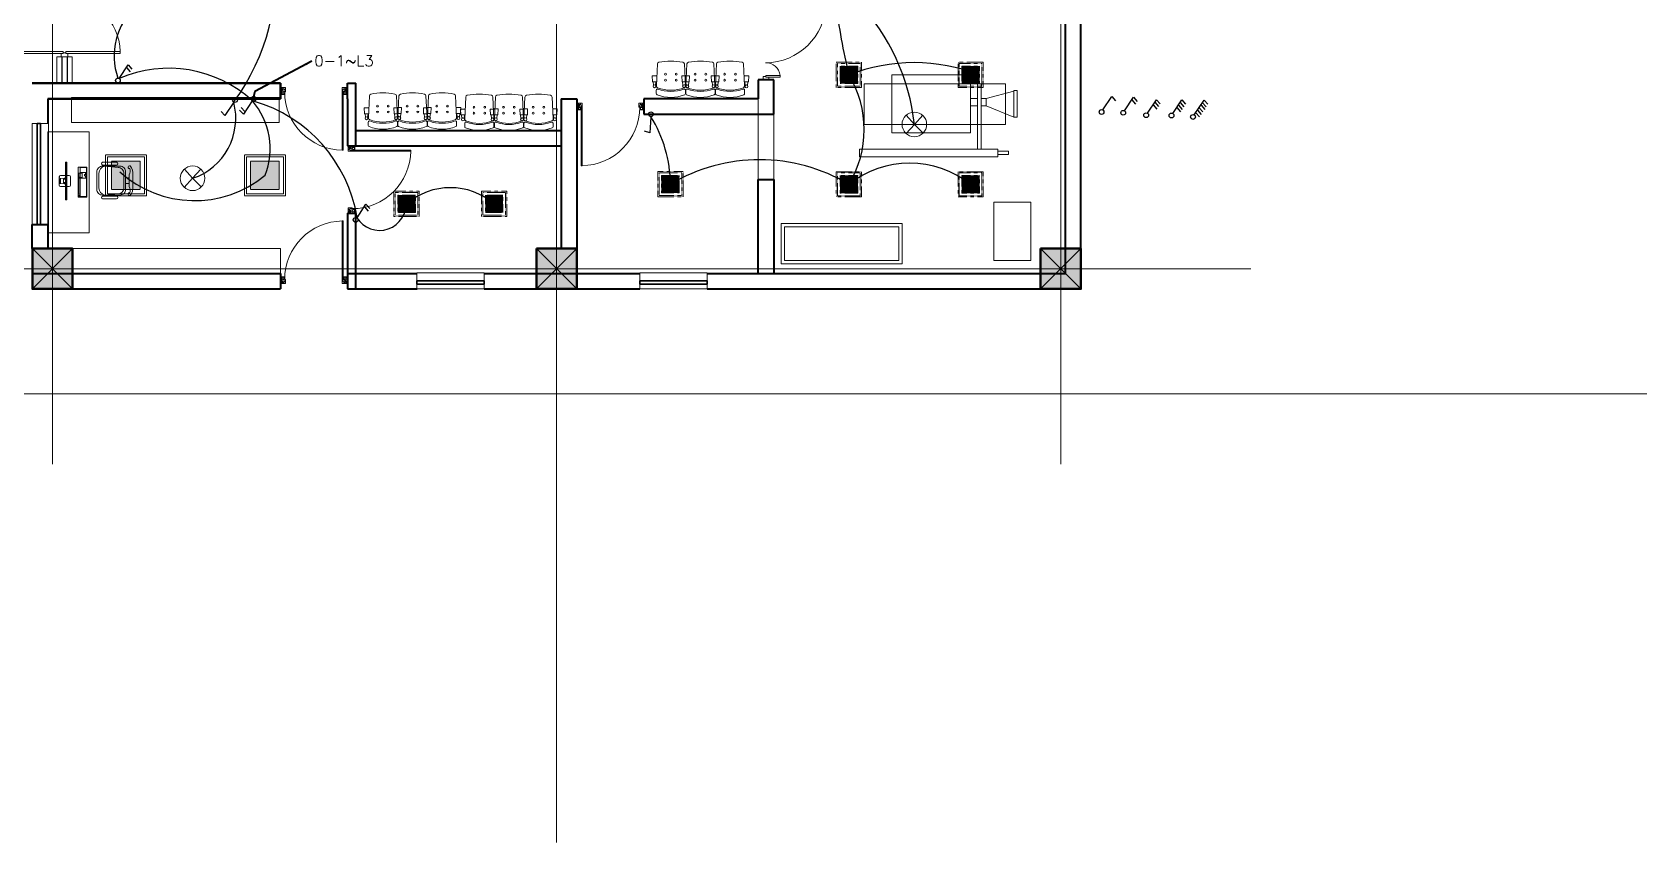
# Model space of a CAD drawing. Header units: millimetres. Extents: x 2390631 to 3136749, y 3674522 to 3929111.
# Drawn here: x 2460340 to 2484358, y 3871943 to 3884003 of the extents above; entities that cross this region are included whole.
import ezdxf

# ---------------------------------------------------------------- set-up
doc = ezdxf.new("R2010")
doc.units = ezdxf.units.MM
doc.header["$MEASUREMENT"] = 0
doc.linetypes.add('CENTER', pattern=[2, 1.25, -0.25, 0.25, -0.25])
for name, color, linetype, lineweight in [('0newfurnture', 30, 'Continuous', 15), ('centreline', 52, 'CENTER', 5), ('Column-0.5', 14, 'Continuous', 50), ('conduit Light & fan City', 30, 'Continuous', 5), ('door', 41, 'Continuous', 5), ('Door Opening-0.09', 253, 'Continuous', 9), ('Furniture Hospital-0.09', 44, 'Continuous', 9), ('Hatch', 9, 'Continuous', 9), ('Sill Level', 140, 'Continuous', 20), ('Switches', 173, 'Continuous', 15), ('WALL 0.2', 7, 'Continuous', 20), ('wall 0.4', 7, 'Continuous', 40), ('Wall-0.5', 7, 'Continuous', 50), ('WINDOW', 152, 'Continuous', 30), ('Windows Plan', 152, 'Continuous', 35)]:
    doc.layers.add(name, color=color, linetype=linetype, lineweight=lineweight)
for name, color, linetype in [('1 x 4 recessed', 80, 'CENTER'), ('2 x 11 recessed', 60, 'CENTER'), ('ceilling fan', 3, 'Continuous'), ('emergencylight', 1, 'Continuous'), ('thrtywpanel', 7, 'Continuous'), ('wire powered ups', 3, 'Continuous'), ('Wires', 1, 'Continuous')]:
    doc.layers.add(name, color=color, linetype=linetype)
doc.styles.add('romans', font='romans.shx')
doc.styles.get("Standard").update_dxf_attribs({"font": 'arial.ttf'})
doc.linetypes.add('ZIGZAG', pattern='A,0.0001,-0.2,[131,ltypeshp.shx,S=0.2,R=0,X=-0.2,Y=0],-0.4,[131,ltypeshp.shx,S=0.2,R=180,X=0.2,Y=0],-0.2', length=0.8001)
doc.dimstyles.get("Standard").update_dxf_attribs({"dimtxt": 500, "dimasz": 100, "dimexe": 100, "dimexo": 200, "dimgap": 0.09, "dimtad": 0, "dimtoh": 1, "dimdec": 0, "dimzin": 0, "dimdsep": 46, "dimtxsty": 'Standard', "dimblk": 'DOT', "dimcen": 0, "dimclrd": 256, "dimclre": 256, "dimclrt": 256, "dimadec": 0, "dimazin": 0, "dimtfac": 1, "dimtdec": 0, "dimtofl": 0, "dimtmove": 0, "dimatfit": 3, "dimfxl": 1, "dimtolj": 1, "dimtzin": 0, "dimlwd": -1, "dimlwe": -1, "dimarcsym": 1})

# ---------------------------------------------------------------- blocks, each defined once
blk = doc.blocks.new('xray')
at = {"layer": 'Furniture Hospital-0.09'}
for p, q in [((3462.81, 4300.69), (3462.81, 4316.09)), ((3479.24, 4311.87), (3462.81, 4316.09)), ((3484.48, 4320.41), (3484.48, 4281.62)), ((3479.24, 4307.38), (3462.81, 4300.69))]:
    blk.add_line(p, q, dxfattribs=at)
for points in [[(3535.4, 4291.26), (3488.52, 4291.26), (3488.52, 4325.81), (3535.4, 4325.81)], [(3462.81, 4300.69), (3460.82, 4300.69), (3460.82, 4316.6), (3462.81, 4316.6)], [(3551.84, 4296.37), (3467.7, 4296.37), (3467.7, 4320.41), (3551.84, 4320.41)], [(3484.48, 4281.62), (3482.27, 4281.62), (3482.27, 4320.41), (3484.48, 4320.41)], [(3472.25, 4278.4), (3465.9, 4278.4), (3465.9, 4280.51), (3472.25, 4280.51)], [(3554.63, 4277.02), (3472.25, 4277.02), (3472.25, 4281.62), (3554.63, 4281.62)], [(3474.63, 4215.25), (3474.63, 4250.01), (3452.72, 4250.01), (3452.72, 4215.25)]]:
    blk.add_lwpolyline(points, close=True, dxfattribs=at)
for points in [[(3482.27, 4307.38), (3479.24, 4307.38), (3479.24, 4311.87), (3482.27, 4311.87)], [(3484.48, 4311.87), (3488.52, 4311.87), (3488.52, 4307.38), (3484.48, 4307.38)]]:
    blk.add_lwpolyline(points, dxfattribs=at)
at = {"layer": 'Furniture Hospital-0.09', "lineweight": 5}
for points in [[(3601.25, 4213.29), (3529.13, 4213.29), (3529.13, 4237.32), (3601.25, 4237.32)], [(3599.25, 4215.29), (3531.14, 4215.29), (3531.14, 4235.32), (3599.25, 4235.32)]]:
    blk.add_lwpolyline(points, close=True, dxfattribs=at)
blk = doc.blocks.new("door 3'3")
at = {"layer": 'door'}
for p, q in [((82769.36, -31237.4), (82769.36, -31203.37)), ((82769.84, -31203.37), (82769.36, -31203.37)), ((82769.84, -31237.4), (82769.84, -31203.37))]:
    blk.add_line(p, q, dxfattribs=at)
at = {"layer": 'door', "ltscale": 80}
for points in [[(82769.84, -31239.84), (82767.36, -31239.84), (82767.36, -31239.37), (82766.88, -31239.37), (82766.88, -31236.38), (82767.36, -31236.38), (82767.36, -31235.91), (82769.36, -31235.91), (82769.36, -31237.4), (82769.84, -31237.4)], [(82802.93, -31239.84), (82805.41, -31239.84), (82805.41, -31239.37), (82805.88, -31239.37), (82805.88, -31236.38), (82805.41, -31236.38), (82805.41, -31235.91), (82803.4, -31235.91), (82803.4, -31237.4), (82802.93, -31237.4)]]:
    blk.add_lwpolyline(points, close=True, dxfattribs=at)
blk.add_arc((82769.36, -31237.4), 34.04, 0, 89.20471, dxfattribs=at)
at = {"layer": 'Hatch'}
for centre, radius, start, end in [((82767.7, -31239.85), 2.68, 36.75824, 107.53286), ((82767.27, -31240.34), 1.96, 14.76809, 101.35249), ((82768.07, -31239.12), 3.04, 64.81981, 103.53483), ((82757.2, -31236.2), 10.64, 342.68423, 1.60142), ((82764.36, -31235.92), 4.57, 311.03249, 0.21009), ((82767.3, -31236.13), 3.25, 271.0473, 321.53187), ((82805.07, -31239.85), 2.68, 72.46714, 143.24176), ((82805.47, -31236.13), 3.25, 218.46813, 268.9527), ((82804.7, -31239.12), 3.04, 76.46517, 115.18019), ((82805.49, -31240.34), 1.96, 78.64751, 165.23191), ((82808.41, -31235.92), 4.57, 179.78991, 228.96751), ((82815.57, -31236.2), 10.64, 178.39858, 197.31577)]:
    blk.add_arc(centre, radius, start, end, dxfattribs=at)
blk = doc.blocks.new('BANCAS')
at = {"layer": 'Furniture Hospital-0.09'}
for p, q in [((-0.236, -0.247), (-0.314, -0.247)), ((-0.309, -0.347), (-0.314, -0.247)), ((0.314, -0.25), (0.236, -0.25)), ((0.309, -0.35), (0.314, -0.25)), ((-0.241, -0.347), (-0.309, -0.347)), ((-0.294, -0.405), (-0.3, -0.347)), ((-0.256, -0.405), (-0.25, -0.347)), ((0.309, -0.35), (0.241, -0.35)), ((0.256, -0.409), (0.25, -0.35)), ((0.294, -0.409), (0.3, -0.35))]:
    blk.add_line(p, q, dxfattribs=at)
blk.add_lwpolyline([(0.227, -0.048, 0.346546), (0.203, -0.019, 0.095695), (-0.203, -0.019, 0.346546), (-0.227, -0.048), (-0.244, -0.417, 0.318973), (-0.225, -0.447, 0.193005), (0.225, -0.447, 0.318973), (0.244, -0.417)], format="xyb", close=True, dxfattribs=at)
blk.add_lwpolyline([(-0.245, -0.522), (-0.245, -0.489, -0.522832), (-0.218, -0.471, 0.18), (0.218, -0.471, -0.522832), (0.245, -0.489), (0.245, -0.547, -0.306573), (0.232, -0.565, -0.192782), (-0.232, -0.565, -0.306573), (-0.245, -0.547), (-0.245, -0.504)], format="xyb", dxfattribs=at)
for centre, radius in [((-0.09, -0.22), 0.015), ((0.09, -0.22), 0.015), ((-0.275, -0.422), 0.025), ((-0.09, -0.32), 0.015), ((0.09, -0.32), 0.015), ((0.275, -0.425), 0.025)]:
    blk.add_circle(centre, radius, dxfattribs=at)
blk = doc.blocks.new('A$C72AE6952')
at = {"ltscale": 20, "xscale": 800, "yscale": 800, "zscale": 800, "row_count": 1, "column_count": 3, "row_spacing": 0, "column_spacing": 440.0000000000001}
blk.add_blockref('BANCAS', (-440, 0), dxfattribs=at)
blk = doc.blocks.new("door 5'")
at = {"layer": 'door', "ltscale": 1000}
for points in [[(2177525, 4317078), (2177525, 4317062), (2177516, 4317062), (2177516, 4317020), (2177473, 4317020), (2177474, 4317105)], [(2177525, 4317062), (2177525, 4317105), (2177474, 4317105), (2177473, 4317020)], [(2177473, 4317020), (2177516, 4317020)], [(2177474, 4317105), (2177516, 4317105)], [(2178697, 4316120), (2178697, 4317060), (2178671, 4317060), (2178671, 4316120), (2178697, 4316120)], [(2178689, 4317076), (2178689, 4317060), (2178697, 4317060), (2178697, 4317018), (2178740, 4317018), (2178740, 4317104)], [(2178689, 4317060), (2178689, 4317104), (2178740, 4317104), (2178740, 4317018)], [(2178740, 4317018), (2178697, 4317018)]]:
    blk.add_lwpolyline(points, dxfattribs=at)
blk.add_lwpolyline([(2177516, 4316839), (2177516, 4317062), (2177543, 4317062), (2177543, 4316839)], close=True, dxfattribs=at)
at = {"layer": 'Door Opening-0.09', "ltscale": 1000}
for centre, radius, start, end in [((2177516, 4317062), 224, 276.6944, 2.344), ((2178697, 4317076), 957, 180.3416, 268.4244)]:
    blk.add_arc(centre, radius, start, end, dxfattribs=at)
at = {"layer": 'WINDOW', "ltscale": 5}
blk.add_line((2177474, 4317104), (2177474, 4317104), dxfattribs=at)
blk = doc.blocks.new('MAIN DOOR')
at = {"layer": 'door', "ltscale": 1000}
for points in [[(2313.47, 188.53), (2347.4, 188.53), (2347.4, 187.28), (2313.47, 187.28)], [(2381.32, 188.53), (2348.88, 188.53), (2348.88, 187.28), (2381.32, 187.28)]]:
    blk.add_lwpolyline(points, close=True, dxfattribs=at)
for points in [[(2346.08, 190.6), (2346.08, 188.53)], [(2348.88, 188.12), (2347.4, 188.12), (2347.4, 188.53), (2346.08, 188.53), (2346.08, 190.6), (2350.2, 190.6)], [(2347.4, 188.12), (2348.88, 188.12), (2348.88, 188.53), (2350.2, 188.53), (2350.2, 190.6), (2346.08, 190.6)], [(2350.2, 190.6), (2350.2, 188.53)], [(2313.41, 120.66), (2347.33, 120.66), (2347.33, 121.91), (2313.41, 121.91), (2313.41, 120.66)], [(2348.82, 121.07), (2347.33, 121.07), (2347.33, 120.66), (2346.01, 120.66), (2346.01, 118.6), (2350.14, 118.6)], [(2347.33, 121.07), (2348.82, 121.07), (2348.82, 120.66), (2350.14, 120.66), (2350.14, 118.6), (2346.01, 118.6)], [(2346.01, 118.6), (2346.01, 120.66)], [(2381.26, 120.66), (2348.82, 120.66), (2348.82, 121.91), (2381.26, 121.91), (2381.26, 120.66)], [(2350.14, 118.6), (2350.14, 120.66)]]:
    blk.add_lwpolyline(points, dxfattribs=at)
at = {"layer": 'Door Opening-0.09', "ltscale": 1000}
for centre, radius, start, end in [((2347.4, 188.53), 33.94, 182.11678, 357.88255), ((2347.33, 120.66), 33.95, 2.11669, 177.88264)]:
    blk.add_arc(centre, radius, start, end, dxfattribs=at)
at = {"layer": 'WINDOW', "ltscale": 5}
blk.add_line((2350.14, 190.6), (2350.14, 190.6), dxfattribs=at)
blk = doc.blocks.new('2ft column')
at = {"layer": 'Hatch', "ltscale": 5}
h = blk.add_hatch(color=256, dxfattribs=at)
h.dxf.hatch_style = 1
h.paths.add_polyline_path([(2207385, 4176559), (2207985, 4176559), (2207985, 4175959), (2207385, 4175959)])
at = {"layer": 'Column-0.5', "ltscale": 5}
blk.add_lwpolyline([(2207385, 4176559), (2207985, 4176559), (2207985, 4175959), (2207385, 4175959)], close=True, dxfattribs=at)
at = {"layer": 'Defpoints', "ltscale": 5}
for points in [[(2207985, 4176559), (2207385, 4175959)], [(2207985, 4175959), (2207385, 4176559)]]:
    blk.add_lwpolyline(points, dxfattribs=at)
blk = doc.blocks.new('main grid')
at = {"layer": 'centreline', "ltscale": 5}
for p, q in [((2542161, 4018930), (2542161, 3976624)), ((2549661, 4018930), (2549661, 3976624)), ((2557161, 4018930), (2557161, 3976624)), ((2559988, 3979531), (2538074, 3979531))]:
    blk.add_line(p, q, dxfattribs=at)
at = {"layer": 'Hatch'}
for p in [(334476, -196728), (341976, -196728), (349476, -196728)]:
    blk.add_blockref('2ft column', p, dxfattribs=at)
blk = doc.blocks.new('desk')
at = {"layer": 'Furniture Hospital-0.09', "lineweight": 0}
for p, q in [((82775.92, -33212.3), (82778.82, -33212.3)), ((82779.05, -33204.54), (82778.82, -33204.74)), ((82778.82, -33226.13), (82778.82, -33204.74)), ((82779.63, -33212.3), (82781.02, -33212.3)), ((82778.08, -33213.81), (82775.81, -33213.97)), ((82775.81, -33214.25), (82775.92, -33214.25)), ((82775.81, -33214.27), (82775.9, -33214.27)), ((82775.81, -33216.59), (82775.9, -33216.59)), ((82775.81, -33216.61), (82775.92, -33216.61)), ((82778.08, -33217.05), (82775.81, -33216.89)), ((82775.92, -33218.56), (82778.82, -33218.56)), ((82777.66, -33214.44), (82778.55, -33214.44)), ((82777.66, -33214.46), (82777.66, -33214.44)), ((82777.66, -33214.46), (82778.82, -33214.46)), ((82777.66, -33216.4), (82778.82, -33216.4)), ((82777.66, -33216.43), (82777.66, -33216.4)), ((82777.66, -33216.43), (82778.55, -33216.43)), ((82777.78, -33216.4), (82777.78, -33214.46)), ((82779.63, -33218.56), (82781.02, -33218.56)), ((82778.82, -33226.13), (82779.05, -33226.32))]:
    blk.add_line(p, q, dxfattribs=at)
at = {"layer": 'Furniture Hospital-0.09', "lineweight": 0, "ltscale": 100}
for p, q in [((82786.19, -33223.54), (82786.19, -33206.09)), ((82786.19, -33206.09), (82791.32, -33206.09)), ((82786.51, -33207.8), (82787.14, -33207.8)), ((82786.51, -33217.09), (82786.51, -33207.8)), ((82786.57, -33206.96), (82786.57, -33206.39)), ((82786.57, -33206.39), (82787.14, -33206.39)), ((82787.14, -33206.96), (82786.57, -33206.96)), ((82787.14, -33206.39), (82787.14, -33206.96)), ((82787.14, -33207.8), (82787.14, -33217.09)), ((82787.44, -33217.12), (82787.44, -33206.33)), ((82787.44, -33206.33), (82791.11, -33206.33)), ((82791.11, -33206.33), (82791.11, -33217.12)), ((82791.32, -33206.09), (82791.32, -33223.54)), ((82787.14, -33217.09), (82786.51, -33217.09)), ((82786.54, -33219.95), (82786.54, -33217.6)), ((82786.54, -33217.6), (82787.14, -33217.6)), ((82787.14, -33219.95), (82786.54, -33219.95)), ((82787.14, -33217.6), (82787.14, -33219.95)), ((82791.11, -33217.12), (82787.44, -33217.12)), ((82787.5, -33220.04), (82787.5, -33217.45)), ((82787.5, -33217.45), (82788.59, -33217.45)), ((82788.59, -33220.04), (82787.5, -33220.04)), ((82787.5, -33223.2), (82787.5, -33220.34)), ((82787.5, -33220.34), (82791.08, -33220.34)), ((82791.08, -33223.2), (82787.5, -33223.2)), ((82788.59, -33217.45), (82788.59, -33220.04)), ((82790.03, -33219.2), (82790.03, -33218.45)), ((82790.03, -33218.45), (82790.54, -33218.45)), ((82790.54, -33219.2), (82790.03, -33219.2)), ((82790.54, -33217.57), (82790.99, -33217.57)), ((82790.54, -33218.45), (82790.54, -33217.57)), ((82790.54, -33220.07), (82790.54, -33219.2)), ((82790.99, -33220.07), (82790.54, -33220.07)), ((82790.99, -33217.57), (82790.99, -33220.07)), ((82791.08, -33220.34), (82791.08, -33223.2)), ((82791.32, -33223.54), (82786.19, -33223.54))]:
    blk.add_line(p, q, dxfattribs=at)
at = {"layer": 'Furniture Hospital-0.09', "ltscale": 6}
for p, q in [((82800.5, -33204.96), (82808.49, -33204.96)), ((82800.5, -33206.58), (82808.49, -33206.58)), ((82813.91, -33213.95), (82815.89, -33213.95)), ((82813.91, -33217.32), (82815.89, -33217.32)), ((82800.5, -33224.69), (82808.49, -33224.69)), ((82800.5, -33226.31), (82808.49, -33226.31))]:
    blk.add_line(p, q, dxfattribs=at)
at = {"layer": 'Furniture Hospital-0.09', "lineweight": 0}
for points in [[(82775.23, -33217.86), (82775.23, -33213)], [(82779.63, -33226.32), (82779.63, -33204.54), (82779.05, -33204.54), (82779.05, -33226.32), (82779.63, -33226.32)], [(82781.72, -33217.86), (82781.72, -33213)], [(82775.81, -33216.89), (82775.81, -33213.97)], [(82775.9, -33216.59), (82775.9, -33214.27)], [(82775.92, -33216.61), (82775.92, -33214.25)]]:
    blk.add_lwpolyline(points, dxfattribs=at)
for points in [[(82778.08, -33213.81, -0.263666), (82778.48, -33213.95), (82778.55, -33214.07), (82778.55, -33214.44)], [(82778.08, -33217.05, 0.263666), (82778.48, -33216.91), (82778.55, -33216.79), (82778.55, -33216.43)]]:
    blk.add_lwpolyline(points, format="xyb", dxfattribs=at)
at = {"layer": 'Furniture Hospital-0.09', "ltscale": 6}
for points in [[(82797.14, -33215.63), (82797.14, -33210.58, -0.414214), (82800.51, -33207.21), (82810.61, -33207.21, -0.418376), (82813.91, -33210.58), (82813.91, -33215.63)], [(82798.2, -33215.63), (82798.2, -33211.34, -0.28028), (82801.57, -33207.21), (82809.51, -33207.97, -0.418376), (82812.81, -33211.34), (82812.81, -33215.63)], [(82816.29, -33208.59, -0.214578), (82815.89, -33212.17), (82815.89, -33215.63)], [(82816.6, -33207.07, -0.207066), (82818.07, -33212.19), (82818.07, -33215.63)], [(82797.14, -33215.63), (82797.14, -33220.69, 0.414214), (82800.51, -33224.06), (82810.61, -33224.06, 0.418376), (82813.91, -33220.69), (82813.91, -33215.63)], [(82798.2, -33215.63), (82798.2, -33219.93, 0.28028), (82801.57, -33224.06), (82809.51, -33223.3, 0.418376), (82812.81, -33219.93), (82812.81, -33215.63)], [(82816.29, -33222.68, 0.214578), (82815.89, -33219.1), (82815.89, -33215.63)], [(82816.6, -33224.2, 0.207066), (82818.07, -33219.08), (82818.07, -33215.63)]]:
    blk.add_lwpolyline(points, format="xyb", dxfattribs=at)
at = {"layer": 'Furniture Hospital-0.09', "lineweight": 0}
for centre, radius in [((82775.38, -33213.84), 0.0699), ((82775.38, -33214.41), 0.0699), ((82775.38, -33214.99), 0.0699), ((82775.38, -33215.57), 0.0699), ((82775.38, -33216.15), 0.0699), ((82775.38, -33216.73), 0.0699), ((82775.38, -33217.31), 0.0699), ((82775.38, -33217.89), 0.0699), ((82779.34, -33213.98), 0.0463), ((82779.34, -33216.88), 0.0463)]:
    blk.add_circle(centre, radius, dxfattribs=at)
for centre, start, end in [((82775.92, -33213), 90, 180), ((82781.02, -33213), 0, 90), ((82775.92, -33217.86), 180, 270), ((82781.02, -33217.86), 270, 0)]:
    blk.add_arc(centre, 0.695, start, end, dxfattribs=at)
at = {"layer": 'Furniture Hospital-0.09', "ltscale": 6}
for centre, radius, start, end in [((82800.65, -33205.77), 0.824, 100.57806, 259.64196), ((82808.49, -33205.77), 0.812, 270, 90), ((82816.19, -33207.78), 0.823, 59.8228, 277.53485), ((82816.19, -33223.49), 0.823, 82.46515, 300.1772), ((82800.65, -33225.5), 0.824, 100.35804, 259.42194), ((82808.49, -33225.5), 0.812, 270, 90)]:
    blk.add_arc(centre, radius, start, end, dxfattribs=at)
blk = doc.blocks.new('w2')
at = {"layer": 'Sill Level'}
blk.add_lwpolyline([(2444138, 3818930), (2445638, 3818930), (2445638, 3818690), (2444138, 3818690)], close=True, dxfattribs=at)
at = {"layer": 'Windows Plan'}
blk.add_lwpolyline([(2445638, 3818810), (2444138, 3818810), (2444138, 3818762), (2445638, 3818762)], close=True, dxfattribs=at)
blk = doc.blocks.new('v1')
at = {"layer": 'Sill Level'}
blk.add_lwpolyline([(2446591, 3818940), (2447591, 3818940), (2447591, 3818700), (2446591, 3818700)], close=True, dxfattribs=at)
at = {"layer": 'Windows Plan'}
blk.add_lwpolyline([(2447591, 3818820), (2446591, 3818820), (2446591, 3818772), (2447591, 3818772)], close=True, dxfattribs=at)
blk = doc.blocks.new('36W LED PANEL')
at = {"layer": '2 x 11 recessed', "lineweight": 0, "true_color": 0xffffff, "transparency": 33554664}
h = blk.add_hatch(dxfattribs=at)
h.set_pattern_fill('DOTS', scale=15.2)
h.paths.add_polyline_path([(-213, 213), (213, 213), (213, -213), (-213, -213)])
at = {"layer": '2 x 11 recessed', "lineweight": 0}
for points in [[(-304, 304), (304, 304), (304, -304), (-304, -304)], [(-274, 274), (274, 274), (274, -274), (-274, -274)], [(-213, 213), (213, 213), (213, -213), (-213, -213)]]:
    blk.add_lwpolyline(points, close=True, dxfattribs=at)
blk = doc.blocks.new('1by1 15w')
at = {"layer": '2 x 11 recessed', "lineweight": 0, "true_color": 0xffffff}
h = blk.add_hatch(dxfattribs=at)
h.set_pattern_fill('DOTS', scale=7.6)
h.set_pattern_definition([(0, (-24150.00014, -28906.40267), (0.2375, 0.475), [0, -0.475])])
h.paths.add_polyline_path([(111699, 133932), (111912, 133932), (111912, 133720), (111699, 133720)])
at = {"layer": '2 x 11 recessed', "lineweight": 0}
for points in [[(111654, 133978), (111958, 133978), (111958, 133674), (111654, 133674)], [(111669, 133963), (111942, 133963), (111942, 133689), (111669, 133689)], [(111699, 133932), (111912, 133932), (111912, 133720), (111699, 133720)]]:
    blk.add_lwpolyline(points, close=True, dxfattribs=at)
blk = doc.blocks.new('1 WAY')
at = {"layer": 'Switches', "lineweight": 30}
for p, q in [((1.76, 2.13), (6.02, 8.52)), ((6.02, 8.52), (7.78, 6.51))]:
    blk.add_line(p, q, dxfattribs=at)
blk.add_circle((1.13, 1.13), 1.13, dxfattribs=at)
blk = doc.blocks.new('2 WAY')
at = {"layer": 'Switches', "lineweight": 30}
for p, q in [((1.76, 2.13), (6.02, 8.52)), ((6.02, 8.52), (7.78, 6.51)), ((5.27, 7.27), (7.02, 5.26))]:
    blk.add_line(p, q, dxfattribs=at)
blk.add_circle((1.13, 1.13), 1.13, dxfattribs=at)
blk = doc.blocks.new('3 WAY')
at = {"layer": 'Switches', "lineweight": 30}
for p, q in [((1.76, 2.13), (6.02, 8.52)), ((6.02, 8.52), (7.78, 6.51)), ((4.51, 6.01), (6.27, 4.01)), ((5.27, 7.27), (7.02, 5.26))]:
    blk.add_line(p, q, dxfattribs=at)
blk.add_circle((1.13, 1.13), 1.13, dxfattribs=at)
blk = doc.blocks.new('4 WAY')
at = {"layer": 'Switches', "lineweight": 30}
for p, q in [((1.76, 2.13), (6.02, 8.52)), ((6.02, 8.52), (7.78, 6.51)), ((3.64, 4.89), (5.39, 2.88)), ((4.51, 6.01), (6.27, 4.01)), ((5.27, 7.27), (7.02, 5.26))]:
    blk.add_line(p, q, dxfattribs=at)
blk.add_circle((1.13, 1.13), 1.13, dxfattribs=at)
blk = doc.blocks.new('6gang switch')
at = {"layer": 'Switches', "lineweight": 30}
for p, q in [((1.74, 2.08), (6.46, 9.17)), ((5.7, 7.92), (7.46, 5.92)), ((6.46, 9.17), (8.21, 7.17)), ((2.44, 3.16), (4.2, 1.16)), ((3.32, 4.29), (5.08, 2.28)), ((4.07, 5.54), (5.83, 3.54)), ((4.95, 6.67), (6.71, 4.66))]:
    blk.add_line(p, q, dxfattribs=at)
blk.add_circle((1.13, 1.13), 1.13, dxfattribs=at)
blk = doc.blocks.new('emergency')
at = {"layer": 'conduit Light & fan City'}
for p, q in [((0, 0), (-124, -135)), ((-122, 136), (0, 0)), ((124, 135), (0, 0)), ((0, 0), (129, -129))]:
    blk.add_line(p, q, dxfattribs=at)
blk.add_circle((0, 0), 183, dxfattribs=at)
blk = doc.blocks.new('_Dot')
at = {"color": 0, "linetype": 'ByBlock', "lineweight": -2}
blk.add_line((-0.5, 0), (-1, 0), dxfattribs=at)
at = {"color": 0, "linetype": 'ByBlock', "lineweight": -3, "const_width": 0.5}
blk.add_lwpolyline([(-0.25, 0, 1), (0.25, 0, 1)], format="xyb", close=True, dxfattribs=at)

msp = doc.modelspace()

# ---------------------------------------------------------------- linework, layer by layer
at = {"layer": 'centreline', "ltscale": 5}
for p, q in [((2468140, 3919883), (2468140, 3871943)), ((2484358, 3878625), (2456554, 3878625))]:
    msp.add_line(p, q, dxfattribs=at)
at = {"layer": 'Furniture Hospital-0.09'}
for points in [[(2460924, 3883030), (2464015, 3883030), (2464015, 3882660), (2460924, 3882660)], [(2460570, 3882521), (2461185, 3882521), (2461185, 3881018), (2460570, 3881018)], [(2460940, 3880784), (2464032, 3880784), (2464032, 3880414), (2460940, 3880414)]]:
    msp.add_lwpolyline(points, close=True, dxfattribs=at)
at = {"layer": 'WALL 0.2', "ltscale": 5}
for points in [[(2460705, 3883635), (2460705, 3883244)], [(2460935, 3883635), (2460705, 3883635)], [(2460935, 3883635), (2460935, 3883244)]]:
    msp.add_lwpolyline(points, dxfattribs=at)
at = {"layer": 'wall 0.4', "ltscale": 5}
for p, q in [((2465032, 3883014), (2465032, 3883244)), ((2465032, 3883244), (2465152, 3883244)), ((2465152, 3882311), (2465152, 3883244)), ((2471140, 3883295), (2471140, 3883014)), ((2471370, 3883295), (2471140, 3883295)), ((2471370, 3882784), (2471370, 3883295)), ((2460570, 3883014), (2460570, 3882644)), ((2465032, 3883014), (2465032, 3882311)), ((2468210, 3883014), (2468210, 3880784)), ((2468210, 3883014), (2468440, 3883014)), ((2468440, 3883014), (2468440, 3880784)), ((2471140, 3883014), (2469440, 3883014)), ((2469440, 3883014), (2469440, 3882784)), ((2469440, 3882784), (2471370, 3882784)), ((2465152, 3882541), (2468210, 3882541)), ((2465032, 3882311), (2468210, 3882311)), ((2471140, 3880414), (2471140, 3881814)), ((2471140, 3881814), (2471370, 3881814)), ((2465032, 3881311), (2465032, 3880184)), ((2465032, 3881311), (2465152, 3881311)), ((2465152, 3880184), (2465152, 3881311)), ((2460570, 3880815), (2460570, 3880784)), ((2464032, 3880414), (2464032, 3880184))]:
    msp.add_line(p, q, dxfattribs=at)
for points in [[(2470379, 3880184), (2475940, 3880184), (2475940, 3884917)], [(2470379, 3880414), (2475710, 3880414), (2475710, 3884917)], [(2471370, 3881814), (2471370, 3880414)], [(2460340, 3880414), (2464032, 3880414)], [(2465032, 3880414), (2466064, 3880414)], [(2467064, 3880414), (2469379, 3880414)], [(2460340, 3880184), (2464032, 3880184)], [(2465032, 3880184), (2466064, 3880184)], [(2467064, 3880184), (2469379, 3880184)]]:
    msp.add_lwpolyline(points, dxfattribs=at)
msp.add_lwpolyline([(2460340, 3881144), (2460570, 3881144), (2460570, 3880784), (2460340, 3880784)], close=True, dxfattribs=at)
at = {"layer": 'Wall-0.5', "ltscale": 5}
for p, q in [((2460340, 3883244), (2464032, 3883244)), ((2464032, 3883244), (2464032, 3883014)), ((2464032, 3883014), (2460570, 3883014))]:
    msp.add_line(p, q, dxfattribs=at)
at = {"layer": 'WINDOW', "linetype": 'ZIGZAG', "lineweight": 20, "ltscale": 0.5}
for p, q in [((2471140, 3881814), (2471140, 3883014)), ((2471370, 3883014), (2471370, 3881814))]:
    msp.add_line(p, q, dxfattribs=at)
at = {"layer": 'WINDOW', "ltscale": 5}
for points in [[(2460780, 3883635), (2460780, 3883244)], [(2460860, 3883635), (2460860, 3883244)]]:
    msp.add_lwpolyline(points, dxfattribs=at)
at = {"layer": 'wire powered ups', "ltscale": 5}
for centre, radius, start, end in [((2460670, 3884908), 3300, 323.8944, 48.5945), ((2470340, 3882297), 3141, 6.1362, 43.3232), ((2462427, 3882722), 941, 288.4698, 14.8416)]:
    msp.add_arc(centre, radius, start, end, dxfattribs=at)
at = {"layer": 'Wires', "ltscale": 5}
for centre, radius, start, end in [((2462529, 3883652), 973, 62.5763, 199.8909), ((2480541, 3885353), 8294, 186.3208, 193.847), ((2473459, 3880884), 2667, 68.6476, 111.3524), ((2462366, 3881619), 1849, 47.5386, 113.3105), ((2471149, 3882554), 1568, 328.7025, 31.2975), ((2462790, 3882273), 1088, 338.5219, 40.7531), ((2463032, 3880895), 2169, 9.3258, 73.9014), ((2467886, 3881722), 1949, 0.6196, 31.7206), ((2471159, 3879514), 2592, 59.1442, 120.7155), ((2473394, 3880601), 1455, 51.5047, 128.4953), ((2462753, 3883147), 1649, 227.7775, 309.5272), ((2466560, 3880686), 1004, 49.5106, 130.4894), ((2465507, 3881451), 396, 211.7785, 5.7591)]:
    msp.add_arc(centre, radius, start, end, dxfattribs=at)

# ---------------------------------------------------------------- block references
at = {"layer": '0newfurnture', "ltscale": 5}
msp.add_blockref('main grid', (-81520, -99047), dxfattribs=at)
at = {"layer": '1 x 4 recessed', "xscale": 1.232584708463633, "yscale": 1.232584708463633, "zscale": 1.232584708463633}
for p in [(2334679, 3718417), (2336490, 3718417), (2332025, 3716791), (2334679, 3716788), (2336490, 3716788), (2328098, 3716498), (2329402, 3716498)]:
    msp.add_blockref('1by1 15w', p, dxfattribs=at)
at = {"layer": 'ceilling fan', "lineweight": -3, "xscale": 31.30765159497629, "yscale": 31.30765159497629, "zscale": 31.30765159497629}
for name, p, rotation in [('2 WAY', (2461579, 3883250), 359.9999999998506), ('1 WAY', (2463392, 3883030), 180), ('2 WAY', (2463669, 3883049), 179.9999999998505), ('1 WAY', (2469557, 3882832), 210.2264028789241), ('2 WAY', (2465116, 3881176), 359.9999999998506)]:
    msp.add_blockref(name, p, dxfattribs=dict(at, rotation=rotation))
for name, p in [('1 WAY', (2476213, 3882781)), ('2 WAY', (2476535, 3882769)), ('3 WAY', (2476876, 3882733)), ('4 WAY', (2477253, 3882729))]:
    msp.add_blockref(name, p, dxfattribs=at)
at = {"layer": 'conduit Light & fan City', "xscale": 31.30765159497629, "yscale": 31.30765159497629, "zscale": 31.30765159497629}
msp.add_blockref('6gang switch', (2477573, 3882707), dxfattribs=at)
at = {"layer": 'door', "xscale": 0.9473750180788149, "yscale": 0.9473750180788149, "zscale": 0.9473750180788149, "rotation": 89.9959866754369}
msp.add_blockref("door 5'", (6560988, 1820125), dxfattribs=at)
at = {"layer": 'Door Opening-0.09'}
for name, p, xscale, yscale, zscale, rotation in [('MAIN DOOR', (2402120, 3880619), 24.99999476371197, 24.99999476371197, 24.99999476371197, 0.04973594237714499), ("door 3'3", (4580182, 3084828), 25.55555555555556, 25.55555555555556, 25.55555555555556, 180), ("door 3'3", (353290, 3084598), -25.55555555555556, 25.55555555555556, 25.55555555555556, 180), ("door 3'3", (3263390, 5997465), 25.55555555555556, 25.55555555555556, 25.55555555555556, 270)]:
    msp.add_blockref(name, p, dxfattribs=dict(at, xscale=xscale, yscale=yscale, zscale=zscale, rotation=rotation))
at = {"layer": 'Door Opening-0.09', "xscale": -25.55555555555556, "yscale": 25.55555555555556, "zscale": 25.55555555555556}
msp.add_blockref("door 3'3", (4580182, 4678614), dxfattribs=at)
at = {"layer": 'emergencylight'}
for p in [(2473463, 3882632), (2462725, 3881830)]:
    msp.add_blockref('emergency', p, dxfattribs=at)
at = {"layer": 'Furniture Hospital-0.09'}
for name, p, xscale, yscale, zscale in [('A$C72AE6952', (2470328, 3883574), 1.107692350907673, 1.107692350907673, 1.107692306891935), ('xray', (2561512, 3775223), -25, 25, 25), ('A$C72AE6952', (2465949, 3883100), -1.107692350907673, 1.107692350907673, 1.107692306891935), ('A$C72AE6952', (2467384, 3883082), -1.107692350907673, 1.107692350907673, 1.107692306891935)]:
    msp.add_blockref(name, p, dxfattribs=dict(at, xscale=xscale, yscale=yscale, zscale=zscale))
at = {"layer": 'Furniture Hospital-0.09', "xscale": -25.55555555555556, "yscale": 25.55555555555556, "zscale": 25.55555555555556, "rotation": 180}
msp.add_blockref('desk', (345374, 3032951), dxfattribs=at)
at = {"layer": 'thrtywpanel'}
for p in [(2461734, 3881874), (2463802, 3881874)]:
    msp.add_blockref('36W LED PANEL', p, dxfattribs=at)
at = {"layer": 'wall 0.4', "rotation": 270}
msp.add_blockref('w2', (-1358350, 6326782), dxfattribs=at)
at = {"layer": 'wall 0.4'}
for p in [(19472, 61484), (22788, 61484)]:
    msp.add_blockref('v1', p, dxfattribs=at)

# ---------------------------------------------------------------- texts
at = {"layer": 'wall 0.4', "color": 5, "ltscale": 5, "style": 'romans'}
msp.add_text('0-1~L3', height=162.3, dxfattribs=at).set_placement((2464537, 3883497))

# ---------------------------------------------------------------- leaders
at = {"layer": 'wall 0.4', "ltscale": 5}
msp.add_leader([(2464499, 3883571), (2463653, 3883123), (2463614, 3882981)], dimstyle='Standard', override={"dimfxl": 500, "dimfxlon": 1}, dxfattribs=at)

doc.saveas('drawing.dxf')
